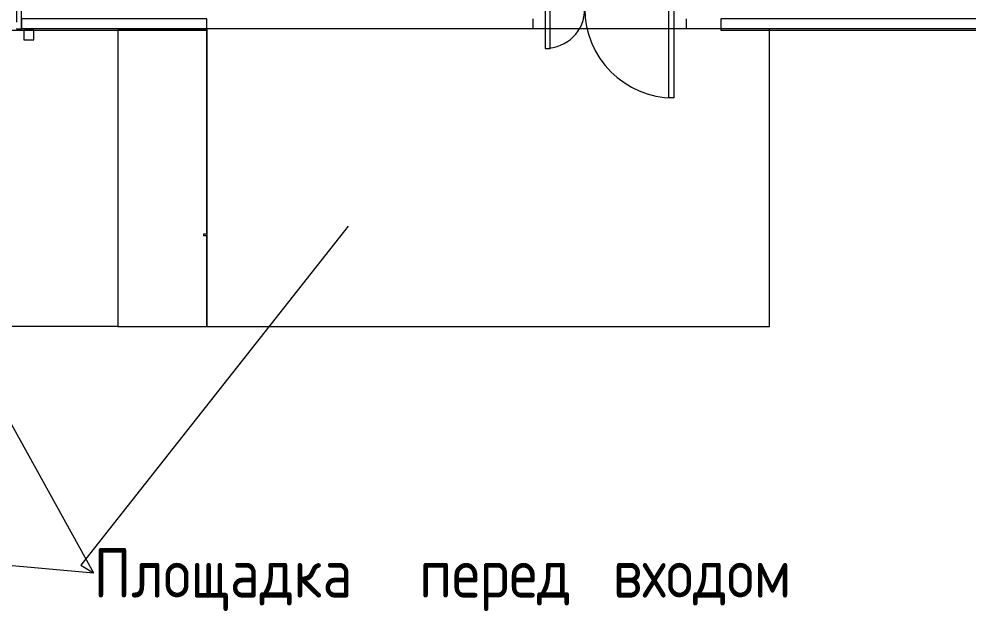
# Model space of a CAD drawing. Header units: millimetres. Extents: x -500089 to 1469082, y -290736 to 166440.
# Drawn here: x 1227604 to 1237216, y -70961 to -64970 of the extents above; entities that cross this region are included whole.
import ezdxf

# ---------------------------------------------------------------- set-up
doc = ezdxf.new("R2010")
doc.units = ezdxf.units.MM
for name, color, linetype, lineweight in [('Аннотация', 7, 'Continuous', 0), ('Витраж', 7, 'Continuous', 0), ('Двери', 7, 'Continuous', 0), ('Линии', 7, 'Continuous', 0), ('Обобщенные модели', 7, 'Continuous', 0), ('Стены наружные', 7, 'Continuous', 0), ('Стены отделка', 7, 'Continuous', 0), ('Стены разрез', 7, 'Continuous', 0), ('Стены штриховка', 7, 'Continuous', 0)]:
    doc.layers.add(name, color=color, linetype=linetype, lineweight=lineweight)
doc.styles.add('GOST Common_4', font='', dxfattribs={"width": 0.9, "height": 500})
doc.styles.get('GOST Common_4').set_extended_font_data('GOST Common')

# ---------------------------------------------------------------- blocks, each defined once
blk = doc.blocks.new('Стены 1 - Стены 2-2918388-З Этаж 01')
at = {"layer": 'Стены разрез'}
for p, q in [((117650, 8487.5), (116750, 8487.5)), ((116750, 8487.5), (116750, 5487.5)), ((117650, 6427.5), (117650, 8487.5)), ((117620, 6407.5), (117620, 6427.5)), ((117620, 6427.5), (117650, 6427.5)), ((117650, 6407.5), (117620, 6407.5)), ((117650, 5487.5), (117650, 6407.5)), ((116750, 5487.5), (117650, 5487.5))]:
    blk.add_line(p, q, dxfattribs=at)
blk = doc.blocks.new('Наличник окна снизу открыто - Наличник окна Белый-3035723-З Этаж 01')
at = {"layer": 'Обобщенные модели', "lineweight": 18}
for p, q in [((114050, 8487.5), (113950, 8487.5)), ((113950, 8487.5), (113950, 8387.5)), ((114050, 8387.5), (114050, 8487.5)), ((115900, 8487.5), (115800, 8487.5)), ((115800, 8487.5), (115800, 8387.5)), ((115900, 8387.5), (115900, 8487.5)), ((113950, 8387.5), (114050, 8387.5)), ((115800, 8387.5), (115900, 8387.5))]:
    blk.add_line(p, q, dxfattribs=at)
blk = doc.blocks.new('АР_СОШ_Верзилово_Фасады_rvt-2-З Этаж 01')
at = {"layer": 'Стены наружные'}
for p, q in [((120950, 8600), (120950, 8500)), ((122500, 8600), (122500, 8500)), ((120950, 8500), (117650, 8500)), ((121075, 8500), (120950, 8500)), ((122325, 8500), (121125, 8500)), ((122500, 8500), (122375, 8500)), ((122850, 8500), (122500, 8500))]:
    blk.add_line(p, q, dxfattribs=at)
at = {"layer": 'Стены отделка', "lineweight": 9}
for p, q in [((117650, 8600), (115775, 8600)), ((115775, 8600), (115775, 8500)), ((117650, 8500), (117650, 8600)), ((125525, 8600), (122850, 8600)), ((122850, 8600), (122850, 8500)), ((115775, 8500), (115775, 8487.5)), ((115775, 8487.5), (117650, 8487.5)), ((117650, 8487.5), (117650, 8500)), ((122850, 8500), (122850, 8487.5)), ((122850, 8487.5), (125525, 8487.5))]:
    blk.add_line(p, q, dxfattribs=at)
at = {"layer": 'Стены штриховка'}
for p, q in [((117650, 8500), (115775, 8500)), ((125525, 8500), (122850, 8500))]:
    blk.add_line(p, q, dxfattribs=at)
at = {"lineweight": 9}
for name in ['Наличник окна снизу открыто - Наличник окна Белый-3035723-З Этаж 01', 'Стены 1 - Стены 2-2918388-З Этаж 01']:
    blk.add_blockref(name, (0, 0), dxfattribs=at)
blk = doc.blocks.new('Прямоугольный импост - 50х200 мм Серый-4109961-З Этаж 01')
at = {"layer": 'Витраж', "lineweight": 18}
for p, q in [((-50, 35), (0, 35)), ((-50, 32.5), (-50, 35)), ((0, 35), (0, -165)), ((-50, -165), (-50, -32.5)), ((0, -165), (-50, -165))]:
    blk.add_line(p, q, dxfattribs=at)
blk = doc.blocks.new('ASVP_ДверьАлюминиеваяВитражная_2 полотна - Остекленная-4109998-З Этаж 01')
at = {"layer": 'Двери', "lineweight": 18}
for p, q in [((-725, 32.5), (-725, -32.5)), ((-640, 32.5), (-725, 32.5)), ((-650, -32.5), (-650, 17.5)), ((-650, 17.5), (-640, 17.5)), ((-640, 17.5), (-640, 32.5)), ((640, 32.5), (725, 32.5)), ((640, 17.5), (640, 32.5)), ((650, 17.5), (640, 17.5)), ((650, -32.5), (650, 17.5)), ((725, 32.5), (725, -32.5)), ((-725, -32.5), (-650, -32.5)), ((-600, -32.5), (-650, -32.5)), ((-650, -32.5), (-650, -432.5)), ((-600, -432.5), (-600, -32.5)), ((600, -932.5), (600, -32.5)), ((600, -32.5), (650, -32.5)), ((650, -32.5), (650, -932.5)), ((725, -32.5), (650, -32.5)), ((-650, -432.5), (-600, -432.5)), ((650, -932.5), (600, -932.5))]:
    blk.add_line(p, q, dxfattribs=at)
at = {"layer": 'Двери'}
for centre, radius, start, end in [((-650, -32.5), 400, 270, 0), ((650, -32.5), 900, 180, 270)]:
    blk.add_arc(centre, radius, start, end, dxfattribs=at)

msp = doc.modelspace()

# ---------------------------------------------------------------- linework, layer by layer
at = {"layer": 'Аннотация'}
for p, q in [((1230932.978, -67066.492), (1228230.622, -70498.271)), ((1226577.331, -67361.961), (1228358.88, -70575.291)), ((1223695.983, -70157.324), (1228358.88, -70575.291)), ((1228230.622, -70498.271), (1228358.88, -70575.291))]:
    msp.add_line(p, q, dxfattribs=at)
at = {"layer": 'Линии'}
for p, q in [((1235198.586, -65070.488), (1229503.586, -65070.488)), ((1229503.586, -65070.488), (1229503.586, -68082.988)), ((1235198.586, -68082.988), (1235198.586, -65070.488)), ((1224603.586, -65082.988), (1228603.586, -65082.988)), ((1228603.586, -65082.988), (1228603.586, -68082.988)), ((1228603.586, -68082.988), (1224603.586, -68082.988)), ((1229503.586, -68082.988), (1235198.586, -68082.988))]:
    msp.add_line(p, q, dxfattribs=at)

# ---------------------------------------------------------------- block references
msp.add_blockref('АР_СОШ_Верзилово_Фасады_rvt-2-З Этаж 01', (1111853.585, -73570.488))
at = {"layer": 'Витраж', "extrusion": (0, 0, -1), "rotation": 180}
msp.add_blockref('Прямоугольный импост - 50х200 мм Серый-4109961-З Этаж 01', (-1227628.586, -65035.488), dxfattribs=at)
at = {"layer": 'Двери'}
msp.add_blockref('ASVP_ДверьАлюминиеваяВитражная_2 полотна - Остекленная-4109998-З Этаж 01', (1233578.586, -64835.488), dxfattribs=at)

# ---------------------------------------------------------------- texts
at = {"layer": 'Аннотация', "char_height": 500, "attachment_point": 1, "style": 'GOST Common_4'}
for s, insert, width in [('Площадка', (1228358.88, -70325.291), 3783.965), ('перед', (1231652.942, -70325.291), 2164.55625), ('входом', (1233610.859, -70325.291), 2645.56875)]:
    msp.add_mtext(s, dxfattribs=dict(at, insert=insert, width=width))

doc.saveas('drawing.dxf')
